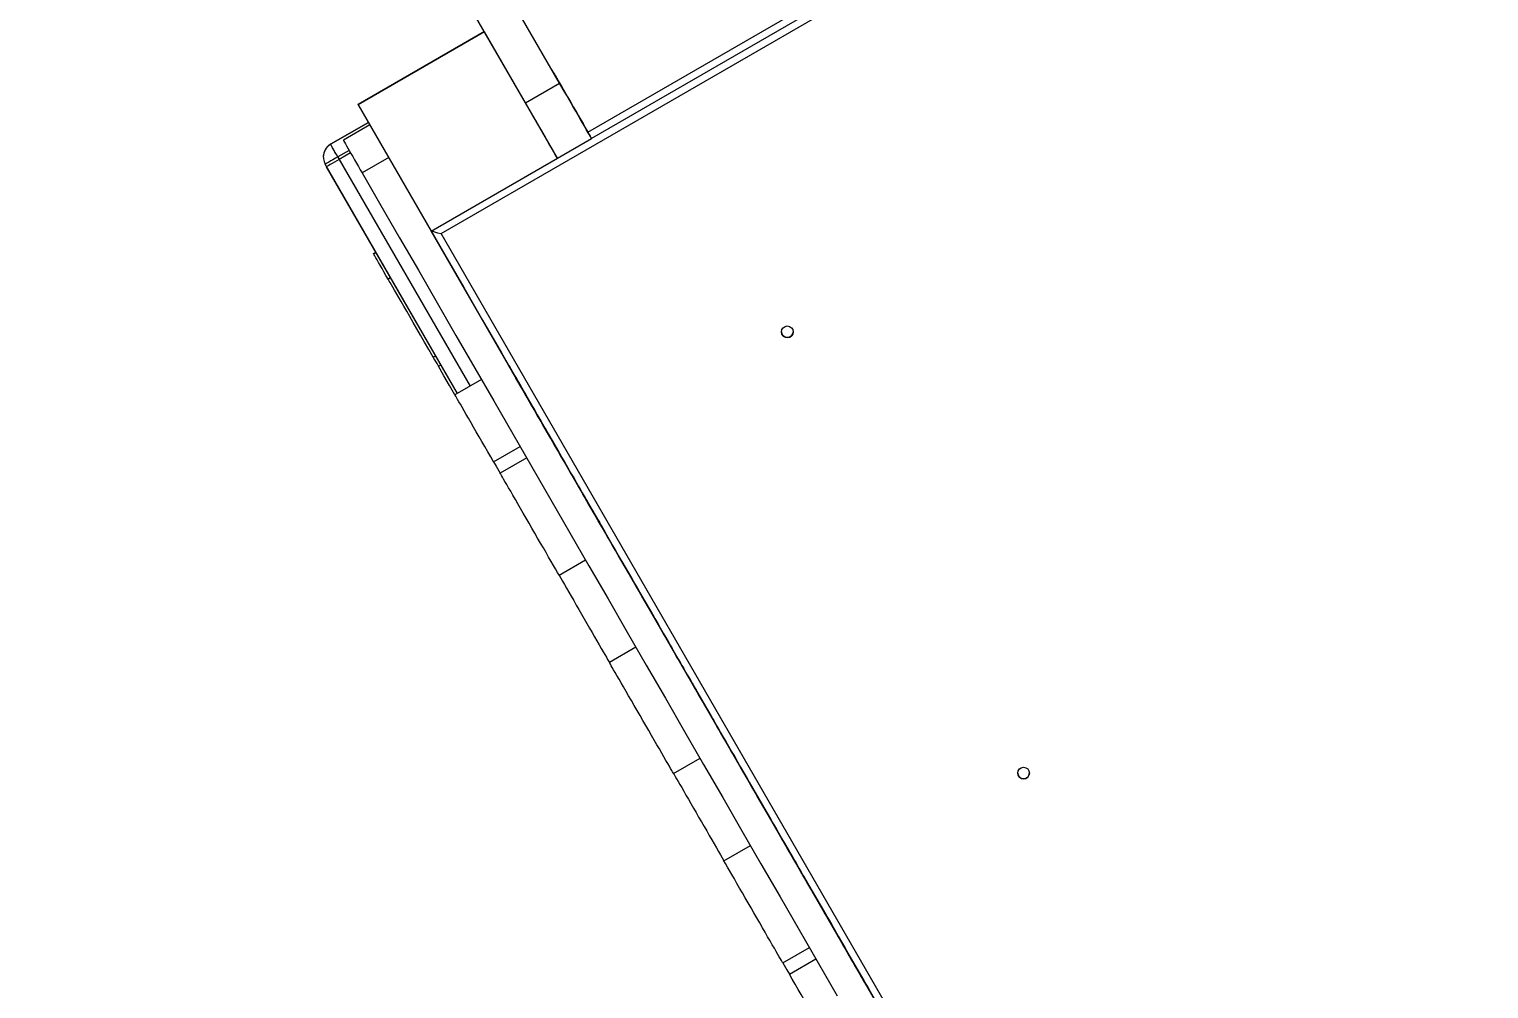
# Model space of a CAD drawing. Header units: millimetres. Extents: x 10665 to 29906, y -6125 to 7364.
# Drawn here: x 19006 to 20007, y -406 to 252 of the extents above; entities that cross this region are included whole.
import ezdxf

# ---------------------------------------------------------------- set-up
doc = ezdxf.new("R2010")
doc.units = ezdxf.units.MM
for name, color, linetype in [('DIKOM_ОБЪЕКТ', 7, 'Continuous'), ('DIKOM_РАЗМЕР_ЗОНА', 7, 'Continuous'), ('DIKOM_РАЗМЕР_ОБЪЕКТА', 7, 'Continuous')]:
    doc.layers.add(name, color=color, linetype=linetype)
doc.styles.add('style1', font='arial.ttf', dxfattribs={"width": 0.8})
doc.dimstyles.new('1-50', dxfattribs={"dimtxt": 300, "dimasz": 200, "dimexe": 100, "dimexo": 0, "dimgap": 100, "dimtad": 1, "dimdec": 0, "dimtxsty": 'style1', "dimcen": 0, "dimclrd": 7, "dimclre": 7, "dimadec": 1, "dimazin": 2, "dimtfac": 1, "dimtdec": 0, "dimtmove": 1, "dimatfit": 3, "dimfxl": 0, "dimlwd": 25, "dimlwe": 18, "dimarcsym": 0})

# ---------------------------------------------------------------- blocks, each defined once
blk = doc.blocks.new('*D16')
at = {"layer": 'Defpoints', "color": 0, "transparency": 16777216}
for p in [(12665, 4926.5), (12665, 1146.9), (26947.7, -1821.9)]:
    blk.add_point(p, dxfattribs=at)
at = {"layer": 'DIKOM_РАЗМЕР_ОБЪЕКТА', "color": 7, "lineweight": 18, "transparency": 16777216}
for p, q in [((12665, 1146.9), (12665, 5026.5)), ((26947.7, -1821.9), (26947.7, 5026.5))]:
    blk.add_line(p, q, dxfattribs=at)
at = {"layer": 'DIKOM_РАЗМЕР_ОБЪЕКТА', "color": 7, "lineweight": 25, "transparency": 16777216}
blk.add_line((26747.7, 4926.5), (12865, 4926.5), dxfattribs=at)
at = {"layer": 'DIKOM_РАЗМЕР_ОБЪЕКТА', "color": 7, "transparency": 16777216}
for points in [[(12865, 4959.9), (12865, 4893.2), (12665, 4926.5)], [(26747.7, 4959.9), (26747.7, 4893.2), (26947.7, 4926.5)]]:
    blk.add_solid(points, dxfattribs=at)
at = {"layer": 'DIKOM_РАЗМЕР_ОБЪЕКТА', "color": 0, "transparency": 16777216, "insert": (21497, 5179.8), "char_height": 300, "attachment_point": 5, "style": 'style1'}
blk.add_mtext('14300', dxfattribs=at)
blk = doc.blocks.new('*D15')
at = {"layer": 'Defpoints', "color": 0, "transparency": 16777216}
for p in [(20416.8, 4419), (19675.9, -4001.4), (28567.5, -4001.4)]:
    blk.add_point(p, dxfattribs=at)
at = {"layer": 'DIKOM_РАЗМЕР_ОБЪЕКТА', "color": 7, "lineweight": 18, "transparency": 16777216}
for p, q in [((20416.8, 4419), (28667.5, 4419)), ((19675.9, -4001.4), (28667.5, -4001.4))]:
    blk.add_line(p, q, dxfattribs=at)
at = {"layer": 'DIKOM_РАЗМЕР_ОБЪЕКТА', "color": 7, "lineweight": 25, "transparency": 16777216}
blk.add_line((28567.5, 4219), (28567.5, -3801.4), dxfattribs=at)
at = {"layer": 'DIKOM_РАЗМЕР_ОБЪЕКТА', "color": 7, "transparency": 16777216}
for points in [[(28534.2, 4219), (28600.8, 4219), (28567.5, 4419)], [(28534.2, -3801.4), (28600.8, -3801.4), (28567.5, -4001.4)]]:
    blk.add_solid(points, dxfattribs=at)
at = {"layer": 'DIKOM_РАЗМЕР_ОБЪЕКТА', "color": 0, "transparency": 16777216, "insert": (28248, -1553.3), "char_height": 300, "attachment_point": 5, "rotation": 90, "style": 'style1'}
blk.add_mtext('8400', dxfattribs=at)
blk = doc.blocks.new('*D14')
at = {"layer": 'Defpoints', "color": 0, "transparency": 16777216}
for p in [(28947.7, 6914), (10665, 1629.9), (28947.7, -1535.4)]:
    blk.add_point(p, dxfattribs=at)
at = {"layer": 'DIKOM_РАЗМЕР_ЗОНА', "color": 7, "lineweight": 18, "transparency": 16777216}
for p, q in [((10665, 1629.9), (10665, 7014)), ((28947.7, -1535.4), (28947.7, 7014))]:
    blk.add_line(p, q, dxfattribs=at)
at = {"layer": 'DIKOM_РАЗМЕР_ЗОНА', "color": 7, "lineweight": 25, "transparency": 16777216}
blk.add_line((10865, 6914), (28747.7, 6914), dxfattribs=at)
at = {"layer": 'DIKOM_РАЗМЕР_ЗОНА', "color": 7, "transparency": 16777216}
for points in [[(10865, 6947.4), (10865, 6880.7), (10665, 6914)], [(28747.7, 6947.4), (28747.7, 6880.7), (28947.7, 6914)]]:
    blk.add_solid(points, dxfattribs=at)
at = {"layer": 'DIKOM_РАЗМЕР_ЗОНА', "color": 0, "transparency": 16777216, "insert": (21431.5, 7167.3), "char_height": 300, "attachment_point": 5, "style": 'style1'}
blk.add_mtext('18300', dxfattribs=at)
blk = doc.blocks.new('*D13')
at = {"layer": 'Defpoints', "color": 0, "transparency": 16777216}
for p in [(20470.8, 6542.6), (29806, 6542.6), (19621.9, -6125)]:
    blk.add_point(p, dxfattribs=at)
at = {"layer": 'DIKOM_РАЗМЕР_ЗОНА', "color": 7, "lineweight": 18, "transparency": 16777216}
for p, q in [((20470.8, 6542.6), (29906, 6542.6)), ((19621.9, -6125), (29906, -6125))]:
    blk.add_line(p, q, dxfattribs=at)
at = {"layer": 'DIKOM_РАЗМЕР_ЗОНА', "color": 7, "lineweight": 25, "transparency": 16777216}
blk.add_line((29806, -5925), (29806, 6342.6), dxfattribs=at)
at = {"layer": 'DIKOM_РАЗМЕР_ЗОНА', "color": 7, "transparency": 16777216}
for points in [[(29772.7, 6342.6), (29839.3, 6342.6), (29806, 6542.6)], [(29772.7, -5925), (29839.3, -5925), (29806, -6125)]]:
    blk.add_solid(points, dxfattribs=at)
at = {"layer": 'DIKOM_РАЗМЕР_ЗОНА', "color": 0, "transparency": 16777216, "insert": (29552.8, 208.8), "char_height": 300, "attachment_point": 5, "rotation": 90, "style": 'style1'}
blk.add_mtext('12650', dxfattribs=at)

msp = doc.modelspace()

# ---------------------------------------------------------------- linework, layer by layer
at = {"layer": 'DIKOM_ОБЪЕКТ', "color": 7, "linetype": 'Continuous', "lineweight": 15}
for p, q in [((19346.4, 201.5), (19124.3, 586)), ((19369.7, 215), (19153.2, 590)), ((19288.5, 111.8), (20059.2, 556.8)), ((19389.1, 181.4), (19948.6, 504.4)), ((19951.1, 500.1), (19391.6, 177.1)), ((19951.1, 500.1), (19391.6, 177.1)), ((19318.2, 250.3), (19231.6, 200.3)), ((19318.2, 250.2), (19231.6, 200.2)), ((19368.2, 163.6), (19318.2, 250.2)), ((19318.2, 250.2), (19318.2, 250.2)), ((19346.4, 201.5), (19369.7, 215)), ((19231.6, 200.2), (19231.6, 200.3)), ((19231.6, 200.2), (19281.6, 113.6)), ((19238.6, 188.1), (19212.7, 173.1)), ((19212.7, 173.1), (19238.6, 188.1)), ((19239.6, 186.3), (19221.5, 175.8)), ((19239.6, 186.3), (19221.5, 175.8)), ((19239.6, 186.3), (19221.5, 175.9)), ((19239.6, 186.3), (19221.5, 175.8)), ((19239.6, 186.3), (19221.5, 175.8)), ((19239.6, 186.3), (19221.5, 175.9)), ((19212.7, 173.1), (19212.7, 173.1)), ((19221.5, 175.9), (19221.5, 175.8)), ((19221.5, 175.9), (19221.5, 175.9)), ((19221.5, 175.8), (19221.5, 175.8)), ((19221.5, 175.8), (19221.5, 175.8)), ((19221.5, 175.8), (19221.5, 175.8)), ((19368.2, 163.6), (19391.6, 177.1)), ((19391.6, 177.1), (19391.6, 177.1)), ((19207.7, 164.2), (19207.7, 164.2)), ((19225.4, 168.9), (19217.7, 164.4)), ((19217.7, 164.4), (19308.4, 7.3)), ((19226.4, 167.2), (19218.7, 162.7)), ((19218.7, 162.7), (19308.4, 7.3)), ((19252.6, 163.9), (19234.4, 153.4)), ((19281.6, 113.6), (19368.2, 163.6)), ((19368.2, 163.6), (19368.2, 163.6)), ((19299.7, 2.3), (19209, 159.4)), ((19299.7, 2.3), (19210, 157.7)), ((19281.7, 113.6), (19909.4, -973.7)), ((19909.4, -973.7), (19281.7, 113.6)), ((19912.6, -969.2), (19288.5, 111.8)), ((19242.2, 98.1), (19243.9, 99)), ((19242.2, 98), (19243.9, 99)), ((19242.2, 98), (19242.2, 98.1)), ((19253.9, 81.7), (19252.2, 80.7)), ((19252.2, 80.7), (19253.9, 81.7)), ((19252.2, 80.7), (19253.9, 81.7)), ((19252.2, 80.7), (19252.2, 80.7)), ((19252.2, 80.7), (19252.2, 80.7)), ((19284.9, 28.1), (19283.1, 27.1)), ((19283.1, 27.1), (19284.8, 28.1)), ((19286.7, 20.9), (19288.4, 21.9)), ((19316.1, 11.8), (19298, 1.3)), ((19358.8, -20.1), (19358.8, -20.1)), ((19324.5, -44.6), (19342.7, -34.1)), ((19368, -36), (19368, -36)), ((19347.2, -41.9), (19329, -52.4)), ((19381.3, -59), (19381.3, -59)), ((19397, -86.1), (19397, -86.1)), ((19398.9, -89.5), (19398.9, -89.5)), ((19398.9, -89.5), (19398.9, -89.5)), ((19369.4, -122.4), (19387.6, -111.9)), ((19422.1, -171.7), (19403.9, -182.2)), ((19451.2, -180.1), (19451.2, -180.1)), ((19473.3, -218.4), (19473.3, -218.4)), ((19447.9, -258.4), (19466.1, -247.9)), ((19482.4, -318.1), (19500.6, -307.6)), ((19525.6, -309), (19525.6, -309)), ((19525.6, -309), (19525.6, -309)), ((19527.6, -312.4), (19527.6, -312.4)), ((19543.2, -339.4), (19543.2, -339.5)), ((19556.5, -362.5), (19556.5, -362.5)), ((19522.8, -388.1), (19541, -377.6)), ((19565.7, -378.4), (19565.7, -378.4)), ((19527.3, -395.9), (19545.5, -385.4))]:
    msp.add_line(p, q, dxfattribs=at)
at = {"layer": 'DIKOM_ОБЪЕКТ', "color": 7, "linetype": 'Continuous', "lineweight": 15, "flags": 128}
for points in [[(19368.6, 216.9), (19368.5, 217.1), (19368.3, 217.5), (19367.9, 218.2), (19367.4, 219.1), (19366.8, 220.1), (19366.2, 221.1), (19365.6, 222.1), (19365.2, 222.9), (19364.8, 223.5), (19364.7, 223.8), (19364.7, 223.8), (19364.8, 223.5), (19365.2, 222.9), (19365.6, 222.1), (19366.2, 221.1), (19366.8, 220.1), (19367.4, 219.1), (19367.9, 218.2), (19368.3, 217.5), (19368.5, 217.1), (19368.6, 216.9)], [(19368.6, 216.9), (19368.5, 217.1), (19368.3, 217.5), (19367.9, 218.2), (19367.4, 219.1), (19366.8, 220.1), (19366.2, 221.2), (19365.6, 222.1), (19365.2, 222.9), (19364.8, 223.5), (19364.7, 223.8), (19364.7, 223.8), (19364.8, 223.5), (19365.2, 222.9), (19365.6, 222.1), (19366.2, 221.2), (19366.8, 220.1), (19367.4, 219.1), (19367.9, 218.2), (19368.3, 217.5), (19368.5, 217.1), (19368.6, 216.9)], [(19366.6, 220.4), (19368.8, 216.6), (19371, 212.9), (19373.1, 209.2), (19375.2, 205.6), (19377.2, 202.1), (19379.1, 198.8), (19381, 195.6), (19382.7, 192.6), (19384.3, 189.8), (19385.8, 187.2), (19387.1, 184.9), (19388.3, 182.9), (19389.3, 181.2), (19390.1, 179.7), (19390.8, 178.6), (19391.2, 177.8), (19391.5, 177.3), (19391.6, 177.1)], [(19391.6, 177.1), (19391.5, 177.2), (19391.3, 177.7), (19390.8, 178.5), (19390.2, 179.6), (19389.3, 181), (19388.3, 182.8), (19387.2, 184.8), (19385.8, 187.1), (19384.3, 189.7), (19382.7, 192.6), (19380.8, 195.8), (19378.9, 199.1), (19376.8, 202.8), (19374.6, 206.6), (19372.2, 210.7), (19369.7, 215)], [(19368.2, 163.6), (19368.2, 163.7), (19367.9, 164.2), (19367.4, 165), (19366.8, 166.1), (19366, 167.5), (19365, 169.3), (19363.8, 171.3), (19362.4, 173.6), (19360.9, 176.2), (19359.3, 179.1), (19357.5, 182.3), (19355.5, 185.6), (19353.4, 189.3), (19351.2, 193.1), (19348.8, 197.2), (19346.4, 201.5)], [(19217.7, 164.4), (19216.7, 166.1), (19215.7, 167.7), (19214.9, 169.2), (19214.1, 170.6), (19213.5, 171.6), (19213, 172.4), (19212.8, 172.9), (19212.7, 173.1)], [(19218.7, 162.7), (19217.7, 164.4), (19216.7, 166), (19215.9, 167.5), (19215.1, 168.8), (19214.5, 169.9), (19214, 170.7), (19213.8, 171.2), (19213.7, 171.4)], [(19221.5, 175.8), (19221.5, 175.7), (19221.8, 175.2), (19222.3, 174.4), (19222.9, 173.4), (19223.6, 172.1), (19224.5, 170.5), (19225.5, 168.8), (19226.6, 166.8), (19227.9, 164.7), (19229.1, 162.5), (19230.4, 160.2), (19231.8, 157.9), (19233.1, 155.6), (19234.4, 153.4)], [(19217.7, 164.4), (19216, 163.5), (19214.3, 162.5), (19212.9, 161.7), (19211.5, 160.9), (19210.5, 160.3), (19209.7, 159.8), (19209.2, 159.5), (19209, 159.4)], [(19218.7, 162.7), (19217, 161.7), (19215.3, 160.8), (19213.9, 159.9), (19212.5, 159.2), (19211.5, 158.5), (19210.7, 158.1), (19210.2, 157.8), (19210, 157.7)], [(19234.4, 153.4), (19247.2, 131.2), (19260, 109), (19272.9, 86.7), (19285.8, 64.4), (19298.7, 42), (19311.7, 19.6), (19324.7, -2.9), (19337.7, -25.5), (19350.7, -48), (19363.7, -70.6), (19376.8, -93.2), (19389.9, -115.9), (19403, -138.6), (19416.1, -161.3), (19429.2, -184), (19442.3, -206.7), (19455.4, -229.4), (19468.5, -252.1), (19481.6, -274.8), (19494.7, -297.5), (19507.8, -320.2), (19520.9, -342.8), (19534, -365.5), (19547, -388.1), (19560.1, -410.7)], [(19281.6, 113.6), (19291.1, 97.2), (19304, 74.9), (19316.9, 52.5), (19329.9, 30.1), (19342.8, 7.6), (19355.8, -15), (19368.9, -37.5), (19381.9, -60.1), (19395, -82.7), (19408.1, -105.4), (19421.2, -128.1), (19434.3, -150.8), (19447.4, -173.5), (19460.5, -196.2), (19473.6, -218.9), (19486.7, -241.6), (19499.8, -264.3), (19512.9, -287), (19526, -309.7), (19539.1, -332.3), (19552.2, -355), (19565.2, -377.6), (19578.3, -400.2), (19591.3, -422.8)], [(19252.2, 80.7), (19250.7, 83.2), (19249.3, 85.6), (19248, 87.9), (19246.8, 90.1), (19245.6, 92.1), (19244.6, 93.8), (19243.7, 95.3), (19243.1, 96.5), (19242.6, 97.3), (19242.3, 97.9), (19242.2, 98)], [(19283.1, 27.1), (19280.1, 32.4), (19277.2, 37.4), (19274.4, 42.1), (19271.8, 46.6), (19269.4, 50.9), (19267.1, 54.9), (19264.9, 58.6), (19262.9, 62.1), (19261.1, 65.2), (19259.4, 68.1), (19257.9, 70.7), (19256.6, 73.1), (19255.4, 75.1), (19254.4, 76.8), (19253.6, 78.2), (19252.9, 79.3), (19252.5, 80.2), (19252.2, 80.7)], [(19286.7, 20.9), (19285.7, 22.7), (19284.8, 24.2), (19284.1, 25.4), (19283.6, 26.3), (19283.2, 26.9), (19283.1, 27.1), (19283.1, 27.1)], [(19298, 1.3), (19294.2, 7.8), (19290.4, 14.4), (19286.7, 20.9)], [(19381.3, -59), (19379.4, -55.6), (19377.3, -52.1), (19375.2, -48.4), (19373, -44.6), (19370.7, -40.7), (19368.5, -36.8), (19366.1, -32.8), (19363.8, -28.7), (19361.5, -24.7), (19359.2, -20.8), (19357, -16.8), (19354.7, -13), (19352.6, -9.2), (19350.5, -5.6), (19348.5, -2.1), (19346.6, 1.2), (19344.7, 4.3), (19343.1, 7.2), (19341.5, 9.9), (19340.1, 12.4), (19338.8, 14.6), (19337.7, 16.6), (19336.7, 18.3), (19335.9, 19.7), (19335.3, 20.8), (19334.8, 21.5), (19334.5, 22), (19334.4, 22.2), (19334.5, 22.1), (19334.7, 21.6), (19335.2, 20.9), (19335.8, 19.9), (19336.5, 18.5), (19337.5, 16.9), (19338.6, 15), (19339.8, 12.8), (19341.2, 10.4), (19342.8, 7.7), (19344.5, 4.8), (19346.2, 1.7), (19348.1, -1.6), (19350.1, -5), (19352.2, -8.6), (19354.4, -12.4), (19356.6, -16.2), (19358.8, -20.1)], [(19358.8, -20.1), (19356.6, -16.2), (19354.4, -12.4), (19352.2, -8.7), (19350.1, -5), (19348.1, -1.6), (19346.2, 1.7), (19344.5, 4.8), (19342.8, 7.7), (19341.2, 10.4), (19339.8, 12.8), (19338.6, 15), (19337.5, 16.9), (19336.5, 18.5), (19335.8, 19.8), (19335.2, 20.9), (19334.7, 21.6), (19334.5, 22.1), (19334.4, 22.2), (19334.5, 22), (19334.8, 21.5), (19335.3, 20.7), (19335.9, 19.6), (19336.7, 18.2), (19337.7, 16.6), (19338.8, 14.6), (19340.1, 12.4), (19341.5, 9.9), (19343.1, 7.2), (19344.7, 4.3), (19346.6, 1.2), (19348.5, -2.2), (19350.5, -5.6), (19352.6, -9.3), (19354.7, -13), (19357, -16.9), (19359.2, -20.8), (19361.5, -24.8), (19363.8, -28.8), (19366.1, -32.8), (19368.5, -36.8), (19370.7, -40.7), (19373, -44.6), (19375.2, -48.4), (19377.3, -52.1), (19379.4, -55.7), (19381.3, -59.1)], [(19324.5, -44.6), (19322.5, -41.2), (19320.5, -37.7), (19318.5, -34.2), (19316.5, -30.8), (19314.5, -27.4), (19312.6, -24.1), (19310.8, -20.8), (19309, -17.8), (19307.3, -14.8), (19305.7, -12.1), (19304.2, -9.6), (19302.9, -7.2), (19301.7, -5.2), (19300.7, -3.4), (19299.8, -1.8), (19299.1, -0.6), (19298.5, 0.3), (19298.2, 1), (19298, 1.3), (19298, 1.3)], [(19354.3, -12.3), (19354.4, -12.5), (19354.7, -12.9), (19355.1, -13.6), (19355.6, -14.5), (19356.2, -15.5), (19356.8, -16.6), (19357.3, -17.5), (19357.8, -18.3), (19358.1, -18.9), (19358.3, -19.2), (19358.3, -19.2), (19358.1, -18.9), (19357.8, -18.3), (19357.3, -17.5), (19356.8, -16.6), (19356.2, -15.5), (19355.6, -14.5), (19355.1, -13.6), (19354.7, -12.9), (19354.4, -12.5), (19354.3, -12.3)], [(19358.8, -20.1), (19360.2, -22.5), (19361.5, -24.8), (19362.8, -26.9), (19363.9, -28.9), (19365, -30.7), (19365.9, -32.3), (19366.6, -33.6), (19367.2, -34.6), (19367.7, -35.4), (19367.9, -35.8), (19368, -36), (19367.9, -35.8), (19367.7, -35.4), (19367.2, -34.6), (19366.6, -33.6), (19365.9, -32.3), (19365, -30.7), (19363.9, -28.9), (19362.8, -26.9), (19361.5, -24.8), (19360.2, -22.5), (19358.8, -20.1)], [(19324.5, -44.6), (19326.3, -47.7), (19328.1, -50.9), (19329, -52.4)], [(19369.4, -122.4), (19368.2, -120.4), (19366.9, -118.1), (19365.5, -115.6), (19363.9, -112.9), (19362.2, -110), (19360.5, -106.9), (19358.6, -103.7), (19356.7, -100.4), (19354.7, -97), (19352.8, -93.6), (19350.8, -90.1), (19348.8, -86.7), (19346.8, -83.2), (19344.8, -79.9), (19342.9, -76.6), (19341.1, -73.4), (19339.4, -70.4), (19337.7, -67.5), (19336.2, -64.8), (19334.7, -62.4), (19333.5, -60.2), (19332.3, -58.2), (19331.3, -56.5), (19330.5, -55.1), (19329.9, -54), (19329.4, -53.1), (19329.1, -52.6), (19329, -52.4), (19329, -52.4)], [(19397, -86.1), (19397.7, -87.4), (19398.2, -88.3), (19398.6, -89), (19398.9, -89.4), (19398.9, -89.5), (19398.8, -89.3), (19398.5, -88.7), (19398, -87.9), (19397.3, -86.8), (19396.6, -85.4), (19395.6, -83.8), (19394.6, -82), (19393.4, -79.9), (19392.1, -77.8), (19390.8, -75.4), (19389.4, -73.1), (19388, -70.6), (19386.6, -68.2), (19385.2, -65.7), (19383.8, -63.4), (19382.5, -61.1), (19381.3, -59)], [(19381.3, -59.1), (19382.5, -61.2), (19383.8, -63.4), (19385.2, -65.8), (19386.6, -68.2), (19388, -70.6), (19389.4, -73.1), (19390.8, -75.5), (19392.1, -77.8), (19393.4, -80), (19394.6, -82), (19395.6, -83.8), (19396.6, -85.4), (19397.3, -86.8), (19398, -87.9), (19398.5, -88.8), (19398.8, -89.3), (19398.9, -89.5), (19398.9, -89.4), (19398.6, -89.1), (19398.2, -88.4), (19397.7, -87.4), (19397, -86.1)], [(19385.4, -66), (19385.5, -66.2), (19385.7, -66.6), (19386.1, -67.4), (19386.6, -68.2), (19387.2, -69.3), (19387.8, -70.3), (19388.4, -71.2), (19388.8, -72), (19389.2, -72.6), (19389.3, -72.9), (19389.3, -72.9), (19389.2, -72.6), (19388.8, -72), (19388.4, -71.2), (19387.8, -70.3), (19387.2, -69.3), (19386.6, -68.2), (19386.1, -67.4), (19385.7, -66.6), (19385.5, -66.2), (19385.4, -66)], [(19385.4, -66.1), (19385.5, -66.2), (19385.7, -66.7), (19386.1, -67.4), (19386.6, -68.3), (19387.2, -69.3), (19387.8, -70.3), (19388.4, -71.3), (19388.8, -72.1), (19389.2, -72.7), (19389.3, -73), (19389.3, -73), (19389.2, -72.7), (19388.8, -72.1), (19388.4, -71.3), (19387.8, -70.3), (19387.2, -69.3), (19386.6, -68.3), (19386.1, -67.4), (19385.7, -66.7), (19385.5, -66.2), (19385.4, -66.1)], [(19451.2, -180.1), (19450.7, -179.2), (19450, -178), (19449.1, -176.5), (19448.1, -174.7), (19446.9, -172.7), (19445.6, -170.4), (19444.1, -167.8), (19442.5, -165.1), (19440.8, -162.1), (19439, -158.9), (19437, -155.5), (19435, -152), (19432.9, -148.3), (19430.7, -144.5), (19428.4, -140.6), (19426.2, -136.7), (19423.9, -132.7), (19421.5, -128.7), (19419.2, -124.7), (19416.9, -120.7), (19414.7, -116.8), (19412.4, -112.9), (19410.2, -109.1), (19408.1, -105.5), (19406.1, -102), (19404.2, -98.6), (19402.4, -95.5), (19400.7, -92.5), (19399.1, -89.8), (19397.6, -87.3), (19396.3, -85), (19395.2, -83), (19394.2, -81.3), (19393.3, -79.8), (19392.7, -78.7), (19392.2, -77.8), (19391.9, -77.3), (19391.7, -77.1), (19391.8, -77.2), (19392, -77.5), (19392.4, -78.2), (19393, -79.2), (19393.7, -80.5), (19394.6, -82.1), (19395.7, -84), (19397, -86.1)], [(19397, -86.1), (19395.7, -84), (19394.6, -82.1), (19393.7, -80.6), (19393, -79.3), (19392.4, -78.3), (19392, -77.6), (19391.8, -77.2), (19391.7, -77.1), (19391.9, -77.3), (19392.2, -77.9), (19392.7, -78.7), (19393.3, -79.9), (19394.2, -81.3), (19395.2, -83), (19396.3, -85), (19397.6, -87.3), (19399.1, -89.8), (19400.7, -92.6), (19402.4, -95.5), (19404.2, -98.7), (19406.1, -102), (19408.1, -105.5), (19410.2, -109.2), (19412.4, -112.9), (19414.7, -116.8), (19416.9, -120.7), (19419.2, -124.7), (19421.5, -128.7), (19423.9, -132.7), (19426.2, -136.7), (19428.4, -140.7), (19430.7, -144.5), (19432.9, -148.3), (19435, -152), (19437, -155.5), (19439, -158.9), (19440.8, -162.1), (19442.5, -165.1), (19444.1, -167.9), (19445.6, -170.4), (19446.9, -172.7), (19448.1, -174.8), (19449.1, -176.5), (19450, -178), (19450.7, -179.2), (19451.2, -180.1)], [(19369.4, -122.4), (19370.5, -124.3), (19371.7, -126.4), (19373, -128.7), (19374.5, -131.2), (19376, -133.9), (19377.7, -136.8), (19379.4, -139.7), (19381.2, -142.8), (19383, -145.9), (19384.8, -149.1), (19386.6, -152.3), (19388.5, -155.4), (19390.3, -158.6), (19392, -161.6), (19393.7, -164.5), (19395.3, -167.4), (19396.9, -170), (19398.3, -172.5), (19399.6, -174.8), (19400.8, -176.8), (19401.9, -178.6), (19402.7, -180.2), (19403.5, -181.5), (19403.9, -182.2)], [(19473.3, -218.4), (19473, -217.8), (19472.5, -216.9), (19471.8, -215.7), (19470.9, -214.3), (19470, -212.6), (19468.9, -210.7), (19467.7, -208.6), (19466.4, -206.4), (19465.1, -204.1), (19463.7, -201.7), (19462.3, -199.2), (19460.9, -196.8), (19459.5, -194.4), (19458.1, -192.1), (19456.8, -189.8), (19455.6, -187.8), (19454.6, -185.9), (19453.6, -184.2), (19452.8, -182.8), (19452.1, -181.6), (19451.6, -180.7), (19451.2, -180.1)], [(19451.2, -180.1), (19451.6, -180.7), (19452.1, -181.6), (19452.8, -182.8), (19453.6, -184.2), (19454.6, -185.9), (19455.6, -187.8), (19456.8, -189.9), (19458.1, -192.1), (19459.5, -194.4), (19460.9, -196.8), (19462.3, -199.3), (19463.7, -201.7), (19465.1, -204.1), (19466.4, -206.4), (19467.7, -208.7), (19468.9, -210.7), (19470, -212.6), (19470.9, -214.3), (19471.8, -215.7), (19472.5, -216.9), (19473, -217.8), (19473.3, -218.4)], [(19447.9, -258.4), (19447.8, -258.3), (19447.6, -257.9), (19447.2, -257.2), (19446.6, -256.2), (19445.9, -254.9), (19445, -253.3), (19443.9, -251.4), (19442.6, -249.3), (19441.3, -246.9), (19439.8, -244.3), (19438.2, -241.5), (19436.5, -238.6), (19434.7, -235.5), (19432.8, -232.2), (19430.9, -228.9), (19428.9, -225.5), (19426.9, -222), (19424.9, -218.5), (19422.9, -215.1), (19420.9, -211.7), (19419, -208.3), (19417.1, -205.1), (19415.3, -202), (19413.6, -199), (19412, -196.2), (19410.5, -193.6), (19409.1, -191.2), (19407.9, -189.1), (19406.8, -187.3), (19405.9, -185.7), (19405.2, -184.4), (19404.6, -183.3), (19404.2, -182.6), (19403.9, -182.2), (19403.9, -182.2)], [(19460.3, -195.8), (19460.4, -196), (19460.6, -196.4), (19461, -197.1), (19461.5, -198), (19462.1, -199), (19462.7, -200), (19463.3, -201), (19463.7, -201.8), (19464.1, -202.4), (19464.2, -202.7), (19464.2, -202.7), (19464.1, -202.4), (19463.7, -201.8), (19463.3, -201), (19462.7, -200), (19462.1, -199), (19461.5, -198), (19461, -197.1), (19460.6, -196.4), (19460.4, -196), (19460.3, -195.8)], [(19460.3, -195.8), (19460.4, -195.9), (19460.6, -196.4), (19461, -197.1), (19461.5, -198), (19462.1, -199), (19462.7, -200), (19463.3, -201), (19463.7, -201.8), (19464.1, -202.4), (19464.2, -202.7), (19464.2, -202.7), (19464.1, -202.4), (19463.7, -201.8), (19463.3, -201), (19462.7, -200), (19462.1, -199), (19461.5, -198), (19461, -197.1), (19460.6, -196.4), (19460.4, -195.9), (19460.3, -195.8)], [(19527.6, -312.4), (19528.8, -314.5), (19529.9, -316.4), (19530.8, -317.9), (19531.5, -319.2), (19532.1, -320.2), (19532.5, -320.9), (19532.8, -321.3), (19532.8, -321.4), (19532.7, -321.2), (19532.3, -320.6), (19531.9, -319.8), (19531.2, -318.6), (19530.4, -317.2), (19529.4, -315.5), (19528.2, -313.5), (19526.9, -311.2), (19525.5, -308.7), (19523.9, -306), (19522.2, -303), (19520.3, -299.8), (19518.4, -296.5), (19516.4, -293), (19514.3, -289.3), (19512.1, -285.6), (19509.9, -281.7), (19507.6, -277.8), (19505.3, -273.8), (19503, -269.8), (19500.7, -265.8), (19498.4, -261.8), (19496.1, -257.8), (19493.9, -254), (19491.7, -250.2), (19489.6, -246.5), (19487.5, -243), (19485.6, -239.6), (19483.7, -236.4), (19482, -233.4), (19480.4, -230.6), (19478.9, -228.1), (19477.6, -225.8), (19476.4, -223.7), (19475.4, -222), (19474.5, -220.5), (19473.8, -219.3), (19473.3, -218.4)], [(19473.3, -218.4), (19473.8, -219.3), (19474.5, -220.5), (19475.4, -222), (19476.4, -223.8), (19477.6, -225.8), (19478.9, -228.1), (19480.4, -230.7), (19482, -233.4), (19483.7, -236.4), (19485.6, -239.6), (19487.5, -243), (19489.6, -246.5), (19491.7, -250.2), (19493.9, -254), (19496.1, -257.9), (19498.4, -261.8), (19500.7, -265.8), (19503, -269.8), (19505.3, -273.8), (19507.6, -277.8), (19509.9, -281.7), (19512.1, -285.6), (19514.3, -289.4), (19516.4, -293), (19518.4, -296.5), (19520.3, -299.9), (19522.2, -303), (19523.9, -306), (19525.5, -308.7), (19526.9, -311.2), (19528.2, -313.5), (19529.4, -315.5), (19530.4, -317.2), (19531.2, -318.7), (19531.9, -319.8), (19532.3, -320.7), (19532.7, -321.2), (19532.8, -321.4), (19532.8, -321.3), (19532.5, -321), (19532.1, -320.3), (19531.5, -319.3), (19530.8, -318), (19529.9, -316.4), (19528.8, -314.5), (19527.6, -312.4)], [(19447.9, -258.4), (19448.3, -259.1), (19449, -260.4), (19449.9, -261.9), (19451, -263.7), (19452.2, -265.8), (19453.5, -268), (19454.9, -270.5), (19456.4, -273.2), (19458.1, -276), (19459.8, -278.9), (19461.5, -282), (19463.3, -285.1), (19465.1, -288.2), (19467, -291.4), (19468.8, -294.6), (19470.6, -297.7), (19472.4, -300.8), (19474.1, -303.8), (19475.7, -306.6), (19477.3, -309.3), (19478.7, -311.8), (19480.1, -314.1), (19481.3, -316.2), (19482.4, -318.1)], [(19527.6, -312.4), (19526.9, -311.1), (19526.3, -310.2), (19525.9, -309.5), (19525.7, -309.1), (19525.6, -309), (19525.8, -309.2), (19526.1, -309.8), (19526.5, -310.6), (19527.2, -311.7), (19528, -313.1), (19528.9, -314.7), (19530, -316.5), (19531.1, -318.6), (19532.4, -320.7), (19533.7, -323.1), (19535.1, -325.4), (19536.5, -327.9), (19537.9, -330.3), (19539.3, -332.8), (19540.7, -335.1), (19542, -337.4), (19543.2, -339.5)], [(19543.2, -339.4), (19542, -337.3), (19540.7, -335.1), (19539.3, -332.7), (19537.9, -330.3), (19536.5, -327.9), (19535.1, -325.4), (19533.7, -323), (19532.4, -320.7), (19531.1, -318.5), (19530, -316.5), (19528.9, -314.7), (19528, -313.1), (19527.2, -311.7), (19526.5, -310.6), (19526.1, -309.7), (19525.8, -309.2), (19525.6, -309), (19525.7, -309.1), (19525.9, -309.4), (19526.3, -310.1), (19526.9, -311.1), (19527.6, -312.4)], [(19522.8, -388.1), (19522.8, -388.1), (19522.7, -387.9), (19522.4, -387.4), (19521.9, -386.6), (19521.3, -385.4), (19520.4, -384), (19519.5, -382.3), (19518.3, -380.4), (19517, -378.1), (19515.6, -375.7), (19514.1, -373), (19512.4, -370.2), (19510.7, -367.1), (19508.9, -364), (19507, -360.7), (19505, -357.3), (19503, -353.9), (19501, -350.4), (19499, -346.9), (19497, -343.5), (19495.1, -340.1), (19493.2, -336.8), (19491.3, -333.6), (19489.6, -330.5), (19487.9, -327.6), (19486.3, -324.9), (19484.9, -322.4), (19483.6, -320.1), (19482.4, -318.1)], [(19535.2, -325.5), (19535.3, -325.7), (19535.5, -326.1), (19535.9, -326.8), (19536.4, -327.7), (19537, -328.7), (19537.6, -329.7), (19538.2, -330.7), (19538.6, -331.5), (19539, -332.1), (19539.1, -332.4), (19539.1, -332.4), (19539, -332.1), (19538.6, -331.5), (19538.2, -330.7), (19537.6, -329.7), (19537, -328.7), (19536.4, -327.7), (19535.9, -326.8), (19535.5, -326.1), (19535.3, -325.7), (19535.2, -325.5)], [(19535.2, -325.5), (19535.3, -325.7), (19535.5, -326.1), (19535.9, -326.8), (19536.4, -327.7), (19537, -328.7), (19537.6, -329.8), (19538.2, -330.7), (19538.6, -331.5), (19539, -332.1), (19539.1, -332.4), (19539.1, -332.4), (19539, -332.1), (19538.6, -331.5), (19538.2, -330.7), (19537.6, -329.8), (19537, -328.7), (19536.4, -327.7), (19535.9, -326.8), (19535.5, -326.1), (19535.3, -325.7), (19535.2, -325.5)], [(19583, -408.4), (19581.5, -405.7), (19579.8, -402.8), (19578, -399.7), (19576.1, -396.3), (19574.1, -392.9), (19572, -389.2), (19569.8, -385.5), (19567.6, -381.6), (19565.3, -377.7), (19563, -373.7), (19560.7, -369.7), (19558.4, -365.7), (19556.1, -361.7), (19553.8, -357.8), (19551.5, -353.9), (19549.4, -350.1), (19547.2, -346.4), (19545.2, -342.8), (19543.2, -339.4)], [(19543.2, -339.5), (19545.2, -342.9), (19547.2, -346.4), (19549.4, -350.1), (19551.5, -353.9), (19553.8, -357.8), (19556.1, -361.7), (19558.4, -365.7), (19560.7, -369.8), (19563, -373.8), (19565.3, -377.7), (19567.6, -381.7), (19569.8, -385.5), (19572, -389.3), (19574.1, -392.9), (19576.1, -396.4), (19578, -399.7), (19579.8, -402.8), (19581.5, -405.7), (19583, -408.4)], [(19565.7, -378.4), (19564.3, -376), (19563, -373.7), (19561.8, -371.6), (19560.6, -369.6), (19559.6, -367.8), (19558.7, -366.2), (19557.9, -364.9), (19557.3, -363.9), (19556.9, -363.1), (19556.6, -362.7), (19556.5, -362.5), (19556.6, -362.7), (19556.9, -363.1), (19557.3, -363.9), (19557.9, -364.9), (19558.7, -366.2), (19559.6, -367.8), (19560.6, -369.6), (19561.8, -371.6), (19563, -373.7), (19564.3, -376), (19565.7, -378.4)], [(19581.7, -406.2), (19580.1, -403.3), (19578.3, -400.2), (19576.4, -396.9), (19574.4, -393.5), (19572.3, -389.9), (19570.2, -386.1), (19567.9, -382.3), (19565.7, -378.4)], [(19565.7, -378.4), (19567.9, -382.3), (19570.2, -386.1), (19572.3, -389.9), (19574.4, -393.5), (19576.4, -396.9), (19578.3, -400.2), (19580.1, -403.3), (19581.7, -406.2)], [(19566.2, -379.3), (19566.3, -379.4), (19566.5, -379.9), (19566.9, -380.6), (19567.5, -381.5), (19568, -382.5), (19568.6, -383.5), (19569.2, -384.5), (19569.7, -385.3), (19570, -385.8), (19570.2, -386.1), (19570.2, -386.1), (19570, -385.8), (19569.7, -385.3), (19569.2, -384.5), (19568.6, -383.5), (19568, -382.5), (19567.5, -381.5), (19566.9, -380.6), (19566.5, -379.9), (19566.3, -379.4), (19566.2, -379.3)], [(19522.8, -388.1), (19523.7, -389.6), (19525.5, -392.8), (19527.3, -395.9)], [(19553.8, -441.8), (19553.8, -441.8), (19553.6, -441.5), (19553.2, -440.8), (19552.7, -439.9), (19552, -438.7), (19551.1, -437.1), (19550.1, -435.3), (19548.9, -433.3), (19547.5, -431), (19546.1, -428.4), (19544.5, -425.7), (19542.8, -422.7), (19541, -419.7), (19539.2, -416.4), (19537.2, -413.1), (19535.3, -409.7), (19533.3, -406.3), (19531.3, -402.8), (19529.3, -399.3), (19527.3, -395.9)]]:
    msp.add_lwpolyline(points, dxfattribs=at)
at = {"layer": 'DIKOM_ОБЪЕКТ', "color": 7, "linetype": 'Continuous', "lineweight": 15}
for centre in [(19525.9, 44.5), (19687.9, -258)]:
    msp.add_circle(centre, 4, dxfattribs=at)
for centre, radius, start, end in [((19217.7, 164.4), 10, 120, 210), ((19217.7, 164.4), 10, 120, 181.1812), ((19525.9, 44.5), 4, 181.1812, 1.1812), ((19687.9, -258), 4, 181.1812, 1.1812)]:
    msp.add_arc(centre, radius, start, end, dxfattribs=at)
msp.add_ellipse((19288.5, 111.8), major_axis=(6.83, -1.83), ratio=0.000049, start_param=3.284433, end_param=4.712403, dxfattribs=at)

# ---------------------------------------------------------------- dimensions: what is measured, and where the dimension line sits
at = {"layer": 'DIKOM_РАЗМЕР_ЗОНА'}
dim = msp.add_linear_dim(base=(28947.7, 6914), p1=(10665, 1629.9), p2=(28947.7, -1535.4), text='18300', dimstyle='1-50', override={"dimscale": 1, "dimtix": 0, "dimtofl": 1, "dimtmove": 1, "dimatfit": 3}, dxfattribs=at)
dim.commit()
dim.dimension.update_dxf_attribs({"geometry": '*D14', "text_midpoint": (21431.5, 6914), "dimtype": 160})
dim = msp.add_linear_dim(base=(29806, 6542.6), p1=(19621.9, -6125), p2=(20470.8, 6542.6), angle=90, text='12650', dimstyle='1-50', dxfattribs=at)
dim.commit()
dim.dimension.update_dxf_attribs({"geometry": '*D13', "text_midpoint": (29806, 208.8), "dimtype": 160})
at = {"layer": 'DIKOM_РАЗМЕР_ОБЪЕКТА'}
dim = msp.add_linear_dim(base=(12665, 4926.5), p1=(26947.7, -1821.9), p2=(12665, 1146.9), angle=180, text='14300', dimstyle='1-50', override={"dimscale": 1, "dimtix": 0, "dimtofl": 1, "dimtmove": 1, "dimatfit": 3}, dxfattribs=at)
dim.commit()
dim.dimension.update_dxf_attribs({"geometry": '*D16', "text_midpoint": (21497, 4926.5), "dimtype": 160})
dim = msp.add_linear_dim(base=(28567.5, -4001.4), p1=(20416.8, 4419), p2=(19675.9, -4001.4), angle=90, text='8400', dimstyle='1-50', dxfattribs=at)
dim.commit()
dim.dimension.update_dxf_attribs({"geometry": '*D15', "text_midpoint": (28501.1, -1553.3), "dimtype": 160})

doc.saveas('drawing.dxf')
